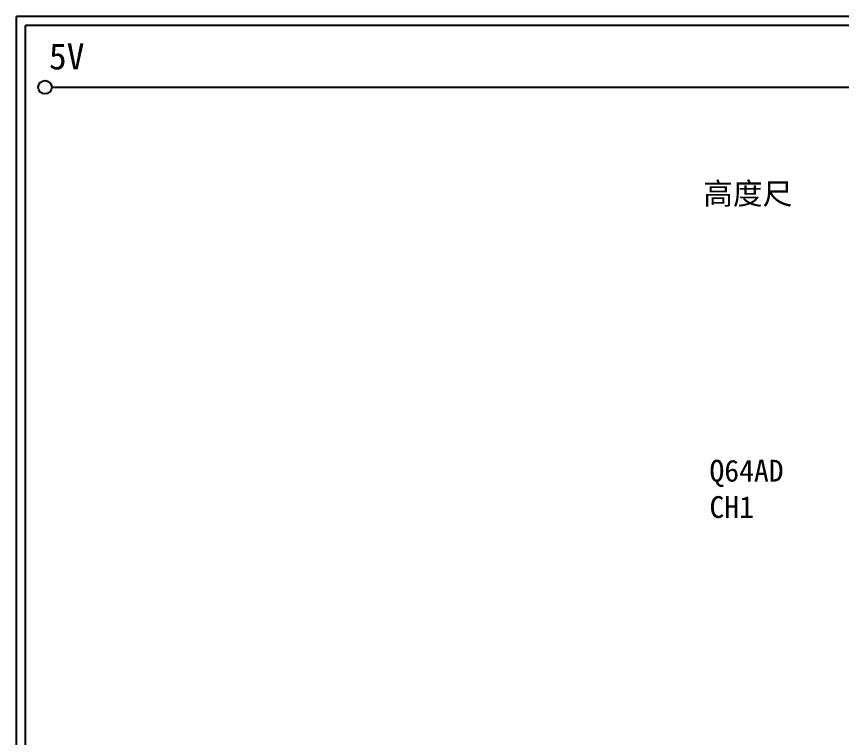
# Model space of a CAD drawing. Extents: x 627 to 914, y 3 to 207.
# Drawn here: x 627.2 to 740.8, y 107.7 to 207 of the extents above; entities that cross this region are included whole.
import ezdxf

# ---------------------------------------------------------------- set-up
doc = ezdxf.new("R2010")
doc.units = 0
doc.layers.get('0').update_dxf_attribs({"linetype": 'CONTINUOUS'})
doc.layers.add('圖框層', color=7, linetype='CONTINUOUS')
doc.layers.add('標尺寸層', color=3, linetype='CONTINUOUS')
doc.styles.add('STSL', font='kaiu.ttf')

msp = doc.modelspace()

# ---------------------------------------------------------------- linework, layer by layer
at = {"layer": '圖框層', "color": 7}
for p, q in [((914.2, 206.97), (627.2, 206.97)), ((627.2, 3), (627.2, 206.97)), ((912.95, 205.72), (628.45, 205.72)), ((628.45, 4.25), (628.45, 205.72))]:
    msp.add_line(p, q, dxfattribs=at)
at = {"layer": '標尺寸層', "color": 7}
msp.add_line((632.04, 197.22), (909.63, 197.22), dxfattribs=at)
msp.add_circle((631.12, 197.22), 0.92, dxfattribs=at)

# ---------------------------------------------------------------- texts
at = {"char_height": 3, "attachment_point": 1}
for s, insert, width in [('{\\fPMingLiU|b0|i0|c136|p18;高度尺}', (721.75, 184.09), 15.2361), ('Q64AD\\PCH1', (722.61, 145.93), 8.2913)]:
    msp.add_mtext(s, dxfattribs=dict(at, insert=insert, width=width))
at = {"layer": '圖框層', "color": 4, "style": 'STSL'}
msp.add_text('5V', height=3.6, dxfattribs=at).set_placement((631.66, 199.68))

doc.saveas('drawing.dxf')
